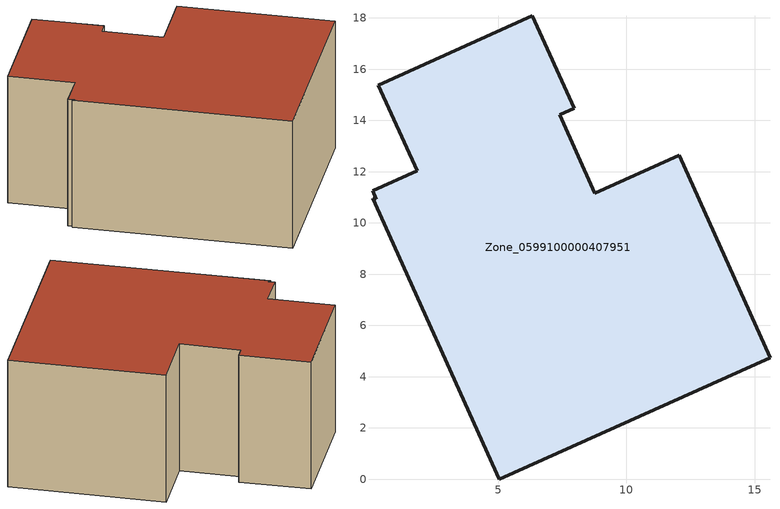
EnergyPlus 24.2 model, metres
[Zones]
Zone_0599100000407951
 floor ground (C_G): 1.83,12.03 0.32,15.38 6.34,18.08 7.96,14.48 7.41,14.23 8.76,11.16 12.06,12.64 15.6,4.75 5.04,0 0.11,10.96 0.24,10.92 0.09,11.25 z0
 wall outside (C_F): 15.6,4.75 12.06,12.64 8.76,11.16 7.41,14.23 7.96,14.48 6.34,18.08 0.32,15.38 1.83,12.03 0.09,11.25 0.24,10.92 0.11,10.96 5.04,0 15.6,4.75 z0:7.7
 roof outside (C_R): 0.11,10.96 5.04,0 15.6,4.75 12.06,12.64 8.76,11.16 7.41,14.23 7.96,14.48 6.34,18.08 0.32,15.38 1.83,12.03 0.09,11.25 0.24,10.92 z7.7
[BUILDING]
Pand.0599100000407951: North Axis=0; Terrain=City; Loads Convergence Tolerance Value=0.04; Temperature Convergence Tolerance Value=0.4; Solar Distribution=FullExterior; Maximum Number of Warmup Days=25; Minimum Number of Warmup Days=1
[Site:Location]
Rotterdam.The.Hague.AP_ZH_NLD Design_Conditions: Latitude=51.96; Longitude=4.45; Time Zone=1; Elevation=-4.5
[SITE:GROUNDTEMPERATURE:BUILDINGSURFACE]
18, 18, 18, 18, 18, 18, 18, 18, 18, 18, 18, 18
[MATERIAL] Thermal Absorptance=0.9; Solar Absorptance=0.7; Visible Absorptance=0.7
Name | Roughness | Thickness | Conductivity | Density | Specific Heat
G.D.1992-2005 | MediumSmooth | 0.15 | 0.06 | 540 | 1210
F.D.1992-2005 | Rough | 0.3 | 0.12 | 1920 | 840
R.D.1992-2005 | MediumRough | 0.2 | 0.08 | 1500 | 1000
[CONSTRUCTION]
C_G: G.D.1992-2005
C_F: F.D.1992-2005
C_R: R.D.1992-2005
[ZONE]
Zone_0599100000407951: Type=1; Multiplier=1; Ceiling Height=Autocalculate; Volume=Autocalculate; Floor Area=autocalculate; Part of Total Floor Area=Yes
[ZONEINFILTRATION:DESIGNFLOWRATE]
Infil_Zone_0599100000407951: Zone or ZoneList or Space or SpaceList=Zone_0599100000407951; Schedule=AlwaysOn; Design Flow Rate Calculation Method=Flow/Area; Flow Rate per Floor Area=0.0021; Constant Term Coefficient=1; Temperature Term Coefficient=0; Velocity Term Coefficient=0; Velocity Squared Term Coefficient=0
[HVACTEMPLATE:ZONE:IDEALLOADSAIRSYSTEM]
Zone_0599100000407951: Maximum Heating Supply Air Temperature=50; Minimum Cooling Supply Air Temperature=13; Maximum Heating Supply Air Humidity Ratio=0.0156; Minimum Cooling Supply Air Humidity Ratio=0.0077; Heating Limit=NoLimit; Cooling Limit=NoLimit; Dehumidification Control Type=ConstantSensibleHeatRatio; Cooling Sensible Heat Ratio=0.7; Dehumidification Setpoint=60; Humidification Control Type=None; Humidification Setpoint=30; Outdoor Air Method=None; Outdoor Air Flow Rate per Person=0.00944; Outdoor Air Flow Rate per Zone Floor Area=0; Outdoor Air Flow Rate per Zone=0; Demand Controlled Ventilation Type=None; Outdoor Air Economizer Type=NoEconomizer; Heat Recovery Type=None; Sensible Heat Recovery Effectiveness=0.7; Latent Heat Recovery Effectiveness=0.65
[ZONECONTROL:THERMOSTAT]
ThermostatControl_Zone_0599100000407951: Zone or ZoneList=Zone_0599100000407951; Control Type Schedule=DualSetpointControlType; Control 1=Thermostat_Zone_0599100000407951; Temperature Difference Between Cutout And Setpoint=0
[THERMOSTATSETPOINT:DUALSETPOINT]
Thermostat_Zone_0599100000407951: Heating Setpoint Temperature Schedule=HeatingSetpoint_Zone_0599100000407951; Cooling Setpoint Temperature Schedule=CoolingSetpoint_Zone_0599100000407951
[SCHEDULE:COMPACT]
HeatingSetpoint_Zone_0599100000407951: Through: 12/31, For: AllDays, Until: 24:00, 21
CoolingSetpoint_Zone_0599100000407951: Through: 12/31, For: AllDays, Until: 24:00, 24
DualSetpointControlType: Through: 12/31, For: AllDays, Until: 24:00, 4
AlwaysOn: Through: 12/31, For: AllDays, Until: 24:00, 1
